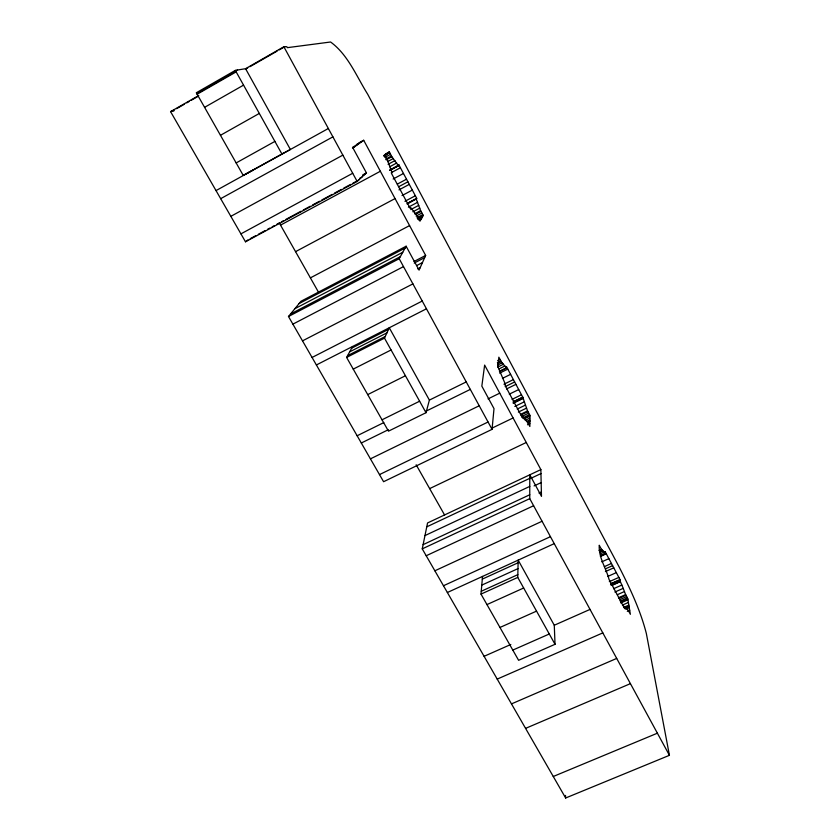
<?xml version="1.0" encoding="UTF-8"?>
<svg xmlns="http://www.w3.org/2000/svg" width="840" height="840" viewBox="0 0 840 840"><rect width="100%" height="100%" fill="white"/><g stroke="black" fill="none" stroke-linecap="round" stroke-linejoin="round"><path stroke-width="1.26" d="M540.865 469.602L427.56 522.952L422.247 548.867L565.646 798L669.428 755.318L529.756 498.645L529.788 474.768L541.485 496.377L540.865 469.602L484.638 365.085L481.834 386.137L494.004 408.629L492.051 429.345L383.586 481.709L288.488 316.502L300.993 301.266L406.119 246.215L419.066 270.144L425.649 255.444L363.699 140.28L359.09 142.8M506.425 368.088L506.52 366.723L522.743 397.131L527.552 410.959L529.872 415.306L529.861 426.489L527.478 422.026L522.354 415.979L522.322 417.606L505.207 385.675L505.312 384.163L497.942 366.839L498.844 357.179L501.228 361.641L506.425 368.088L499.411 371.543M555.03 644.301L517.766 577.416L518.164 560.133L554.274 625.244L555.03 644.301L518.606 660.303L481.005 594.101L482.538 576.419M346.605 357.431L384.489 338.142L389.277 327.768L429.397 400.103L426.017 412.703L388.479 431.161L346.605 357.431L352.59 346.49M288.488 316.502L399.2 258.709L406.119 246.215M389.844 170.069L399.021 165.123L416.724 198.334L416.262 199.059L420.63 210.662L423.161 215.418L419.979 221.183L417.365 216.29L410.75 207.627L410.235 208.435L391.461 173.387L392.06 172.725L387.671 160.818L384.993 155.799L389.245 151.872L391.85 156.744L398.475 165.722L390.411 170.069M398.475 165.722L399.021 165.123M198.776 95.487L170.572 111.636L245.49 241.794L357.168 181.461L366.44 172.904L352.937 147.945L363.699 140.28M245.49 241.794L247.936 239.904M669.428 755.318L646.338 633.465C640.426 610.333 630.137 588.63 619.385 567.42L367.7 94.237C356.475 76.356 348.086 54.747 330.582 42L287.354 47.66L286.829 46.683L283.868 46.757L245.564 68.691L235.337 70.382L196.308 92.767L243.233 175.392L252.945 170.184M234.203 71.925L237.531 70.014M196.802 93.639L235.83 71.264M197.148 94.237L236.177 71.873M170.572 111.636L174.363 109.956M176.621 108.665L184.517 104.15M186.774 102.858L189.032 101.567M191.289 100.264L198.051 96.39M245.448 69.258L247.706 67.967M249.963 66.675L277.043 51.166M279.3 49.875L284.939 46.641M204.582 107.342L243.558 85.134M220.458 135.303L259.319 113.431M236.156 162.939L274.901 141.403M243.233 175.392L283.28 153.279M216.027 190.596L328.356 128.499M220.668 198.671L332.903 136.857M356.36 144.564L362.103 141.414M352.758 147.126L358.481 143.997M352.422 147.934L354.711 146.685M230.843 216.342L342.846 155.127M385.466 154.046L389.245 151.872M384.772 154.697L387.062 153.458M384.038 155.369L387.481 153.5M383.911 155.747L389.655 152.639M383.786 156.041L386.075 154.802M240.933 233.867L352.706 173.271M384.804 157.427L390.548 154.308M385.697 159.096L391.44 155.988M386.106 159.852L391.85 156.744M362.985 174.773L366.44 172.904M387.597 161.606L393.33 158.508M362.764 175.423L365.064 174.184M359.646 178.3L361.935 177.072M250.247 238.655L256.011 235.536M258.321 234.297L265.24 230.548M267.55 229.309L269.85 228.06M272.16 226.81L274.47 225.561M276.78 224.322L279.08 223.072M281.389 221.823L283.7 220.584M286.01 219.334L301.004 211.228M303.314 209.979L310.233 206.241M312.543 204.992L319.463 201.254M321.772 200.015L332.157 194.397M334.457 193.148L341.387 189.409M343.686 188.171L350.616 184.422M352.916 183.183L358.691 180.065M388.08 164.315L394.937 160.608M280.539 225.131L380.363 171.255M389.739 166.761L396.659 163.023M389.75 170.173L398.937 165.218M390.506 169.974L398.748 165.428M391.241 172.683L400.407 167.738M393.151 179.015L403.473 173.471M397.362 184.107L406.518 179.193M398.748 186.69L407.904 181.797M398.99 189.893L409.29 184.38M295.554 251.654L395.062 198.576M402.034 195.573L412.325 190.082M404.933 201.306L415.349 195.762M407.39 203.375L416.724 198.334M407.337 203.564L416.493 198.702M407.085 203.941L416.336 198.954M408.419 207.165L417.606 202.293M410.739 209.591L418.793 205.328M412.892 211.785L419.811 208.121M414.855 213.717L420.63 210.662M415.254 214.463L421.029 211.407M416.126 216.09L421.901 213.045M416.997 217.728L422.772 214.672M417.396 218.463L423.161 215.418M418.299 218.295L422.919 215.859M417.795 219.251L422.384 216.825M418.383 219.629L421.848 217.802M419.286 219.471L421.596 218.253M419.024 219.933L421.344 218.704M310.391 277.872L409.584 225.582M299.124 303.534L405.08 248.084M294.903 308.679L402.749 252.294M290.535 314.013L400.334 256.662M292.887 324.145L403.505 266.606M414.026 261.492L425.649 255.444M414.236 263.046L424.673 257.628M416.671 265.566L422.457 262.574M417.837 268.926L420.147 267.729M302.516 340.862L412.902 283.889M312.07 357.462L422.237 301.046M316.386 364.969L426.457 308.794M351.677 348.159L388.542 329.343M349.65 351.866L386.925 332.871M347.56 355.667L385.256 336.483M353.241 369.117L391.072 349.976M367.721 394.601L405.437 375.743M497.711 360.56L500.031 359.415M497.364 362.67L500.85 360.938M382.022 419.8L419.622 401.216M497.731 363.363L501.228 361.641M497.616 365.054L502.331 362.733M357.137 435.761L383.764 422.615M429.397 400.103L466.242 381.917M497.7 367.08L503.57 364.182M499.086 368.865L504.945 365.978M500.598 370.745L506.436 367.868M499.653 373.118L507.801 369.106M361.305 443.006L388.269 429.744M425.775 411.296L470.316 389.393M502.457 378.357L510.594 374.367M503.969 384.216L513.387 379.606M505.239 386.589L514.658 381.98M506.51 388.952L515.928 384.353M488.03 398.885L499.748 393.162M370.43 458.85L479.22 405.762M509.292 394.159L518.711 389.571M512.075 399.346L521.482 394.769M513.345 401.699L522.743 397.131M513.335 401.93L522.732 397.362M513.303 402.444L522.721 397.866M513.282 402.959L522.711 398.381M513.272 403.19L522.711 398.612M514.794 406.445L524.118 401.919M379.491 474.59L488.061 422.006M517.23 409.059L525.409 405.101M518.364 412.083L526.554 408.125M492.062 428.117L513.082 417.963M520.527 414.351L527.552 410.959M520.884 415.034L527.919 411.642M521.682 416.524L528.717 413.133M522.48 418.016L529.515 414.635M524.024 418.131L529.872 415.306M524.003 418.992L529.872 416.157M525.158 420.315L529.872 418.047M526.365 421.638L529.872 419.947M527.52 421.953L529.872 420.819M527.52 422.825L529.872 421.691M527.51 424.767L529.861 423.633M429.649 488.607L526.27 442.481M426.762 526.837L529.788 478.338M530.292 478.601L540.95 473.582M424.967 535.584L529.778 486.402M534.093 485.919L541.159 482.601M423.108 544.646L529.767 494.75M539.007 493.091L541.38 491.978M422.247 548.867L529.756 498.645M426.206 555.744L533.62 505.733M434.868 570.791L542.062 521.262M443.468 585.743L550.452 536.676M447.363 592.505L554.243 543.638M482.307 579.117L518.101 562.769M481.782 585.123L517.965 568.638M481.257 591.266L517.829 574.644M481.005 594.101L517.766 577.416M599.057 550.4L601.419 549.328L605.409 553.634L600.663 555.775M599.812 550.946L602.207 549.864M599.561 552.384L603.13 550.767M486.959 604.59L523.667 588M600.631 553.644L604.202 552.027M600.621 555.461L605.367 553.319M600.38 556.49L606.301 553.823M601.776 561.845L608.874 558.653M604.349 566.643L611.436 563.462M605.42 568.869L612.601 565.646M605.388 571.589L613.767 567.829M607.95 576.366L616.329 572.628M499.957 627.47L536.55 611.121M609.315 581.679L618.88 577.405M611.667 583.307L620.036 579.579L605.125 551.628L605.409 553.634M610.523 584.168L620.088 579.904M610.627 584.892L620.203 580.629M611.929 585.091L620.319 581.353M612.087 585.365L620.372 581.679L620.036 579.579M613.536 588.735L621.831 585.05L620.372 581.679M614.891 592.043L623.196 588.357L621.831 585.05M617.327 594.71L624.456 591.549L623.196 588.357M484.092 656.313L510.825 644.48M554.274 625.244L590.037 609.409M618.461 597.786L625.601 594.615L627.732 598.615L630.378 614.303L628.194 610.218L624.341 606.375L624.708 608.685L609.053 579.464C606.102 567.903 598.521 557.75 599.246 545.244L601.419 549.328M618.797 598.405L625.937 595.245M619.521 599.781L626.672 596.621M620.256 601.146L627.407 597.996M620.592 601.766L627.732 598.615M512.809 650.097L549.287 633.99M620.781 602.973L627.942 599.812M622.398 605.105L628.383 602.458M624.089 607.226L628.835 605.136M625.475 607.929L629.045 606.354M625.674 609.158L629.244 607.582M627.312 611.352L629.706 610.302M497.207 679.098L602.816 632.898M511.476 703.889L616.707 658.424M525.567 728.375L630.43 683.645M553.266 776.496L657.384 733.194M172.106 111.248L173.87 110.975M279.279 222.905L318.591 292.362M416.157 464.772L444.581 514.983M235.337 70.382L281.915 154.004L290.388 149.489L245.564 68.691M384.489 338.142L426.017 412.703M283.868 46.757L357.168 181.461M399.2 258.709L492.051 429.345M624.456 591.549L625.601 594.615M565.53 795.438L565.646 798"/></g></svg>
